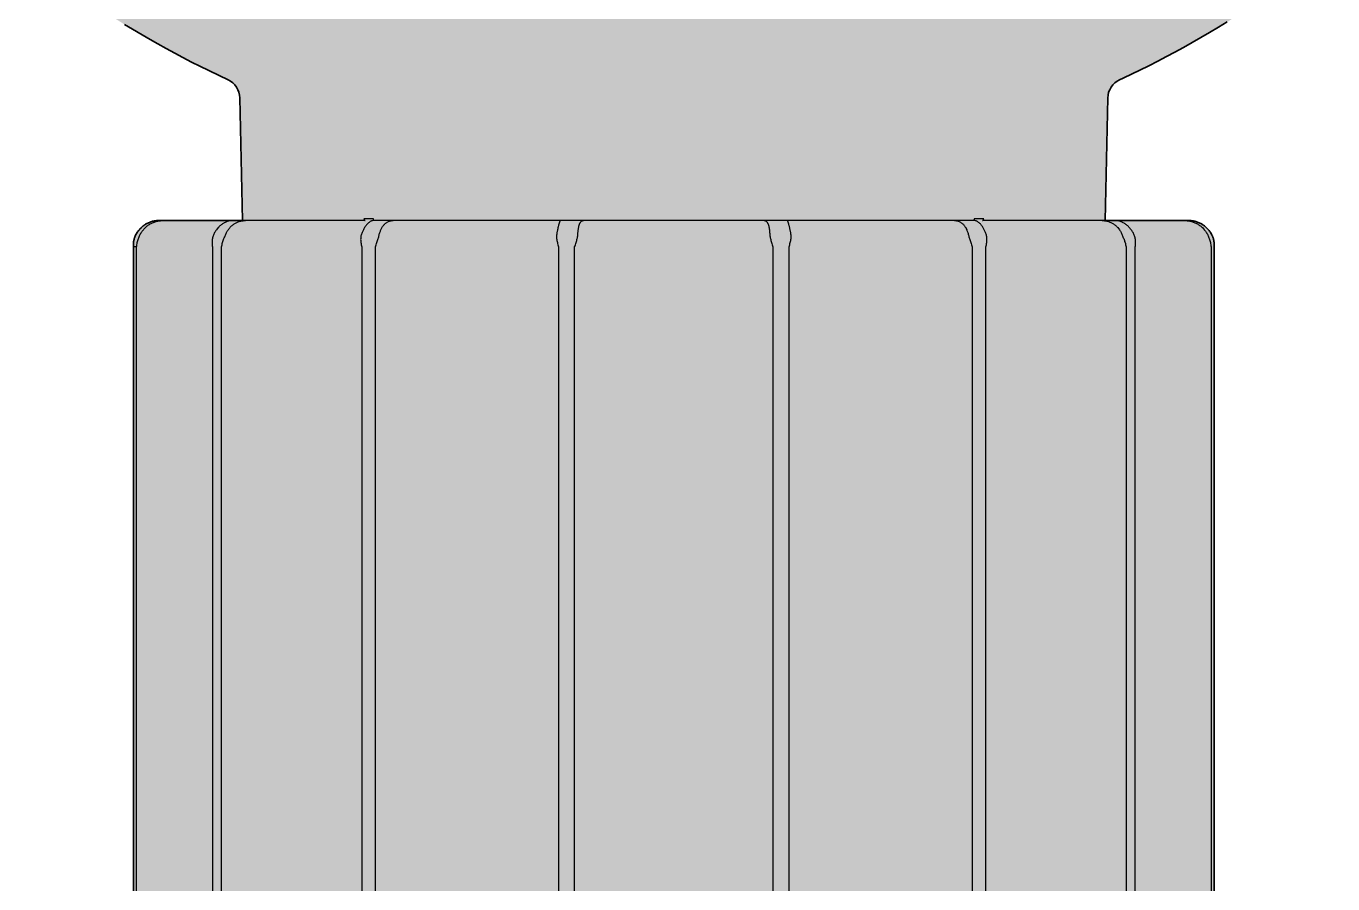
# Model space of a CAD drawing. Header units: millimetres. Extents: x 76 to 984, y 89 to 1115.
# Drawn here: x 706.7 to 855.3, y 721.7 to 819.2 of the extents above; entities that cross this region are included whole.
import ezdxf

# ---------------------------------------------------------------- set-up
doc = ezdxf.new("R2010")
doc.units = ezdxf.units.MM
doc.layers.add('Blocks', color=7, linetype='Continuous')
doc.layers.add('Blocks$Fill', color=7, linetype='Continuous', true_color=0xffffff)
doc.layers.add('Blocks$Inner', color=7, linetype='Continuous', lineweight=25, true_color=0x007f00)
doc.layers.add('Blocks$Outline', color=7, linetype='Continuous', lineweight=35, true_color=0xff3f3f)

# ---------------------------------------------------------------- blocks, each defined once
blk = doc.blocks.new('Taccia Small Table Lamp Side')
at = {"layer": 'Blocks$Fill'}
blk.add_hatch(color=256, dxfattribs=at).paths.add_polyline_path([(51.56, 488.39), (51.69, 488.32), (51.77, 488.27), (51.95, 488.17), (52.24, 488), (52.35, 487.93), (52.7, 487.74), (52.97, 487.58), (53.53, 487.26), (53.75, 487.13), (53.8, 487.1), (53.88, 487.06), (54.17, 486.89), (54.71, 486.57), (55.25, 486.26), (56.1, 485.77), (56.72, 485.41), (57.7, 484.85), (58.07, 484.63), (59.18, 483.99), (60.38, 483.3), (61.66, 482.56), (62.99, 481.79), (64.56, 480.89), (65.86, 480.14), (66, 480.06), (67.6, 479.13), (68.49, 478.62), (69.83, 477.85), (71.77, 476.72), (73.81, 475.55), (75.03, 474.85), (76.82, 473.81), (78.89, 472.61), (81.04, 471.38), (83.25, 470.1), (84.21, 469.55), (85.29, 468.92), (85.8, 468.62), (87.9, 467.41), (90.33, 466.01), (92.82, 464.57), (95.38, 463.09), (98, 461.58), (98.83, 461.1), (101.76, 459.41), (104.6, 457.77), (106.25, 456.82), (109.11, 455.17), (112.04, 453.48), (114.19, 452.23), (116.34, 450.99), (118.05, 450.01), (121.13, 448.23), (124.26, 446.42), (126.51, 445.12), (127.63, 444.47), (128.72, 443.85), (130.67, 442.72), (132.97, 441.39), (134.69, 440.4), (137.92, 438.54), (140.62, 436.97), (141.95, 436.21), (145.65, 434.07), (145.9, 433.92), (147.45, 433.03), (150.27, 431.4), (151.71, 430.57), (154.42, 429), (155.83, 428.19), (156.99, 427.53), (157.96, 426.96), (161.52, 424.91), (164.3, 423.3), (164.73, 423.06), (167.17, 421.65), (169.34, 420.39), (171.1, 419.38), (172.59, 418.52), (172.96, 418.3), (173.29, 418.11), (177.26, 415.82), (178.85, 414.9), (180.55, 413.92), (181.87, 413.16), (185.27, 411.19), (187.87, 409.69), (188.59, 409.28), (192.64, 406.94), (193.05, 406.71), (193.35, 406.53), (197.41, 404.19), (201.48, 401.84), (203.86, 400.46), (204.84, 399.9), (208.91, 397.55), (212.99, 395.19), (217.07, 392.84), (221.15, 390.48), (221.86, 390.07), (222.13, 389.92), (225.21, 388.13), (229.27, 385.79), (229.53, 385.64), (229.99, 385.38), (231.21, 384.68), (233.32, 383.45), (237.35, 381.13), (241.37, 378.81), (245.37, 376.5), (249.34, 374.21), (249.78, 373.95), (250.04, 373.8), (253.98, 371.52), (256.07, 370.32), (257.21, 369.66), (261.1, 367.41), (261.79, 367.02), (265.64, 364.79), (269.46, 362.59), (270.63, 361.91), (271.71, 361.29), (275.18, 359.29), (275.58, 359.06), (276.98, 358.25), (280.68, 356.11), (284.33, 354), (287.94, 351.92), (291.49, 349.87), (293.63, 348.63), (295.18, 347.74), (298.36, 345.9), (301.5, 344.09), (304.58, 342.31), (306.16, 341.4), (308.44, 340.09), (311.64, 338.23), (313.51, 337.15), (316.38, 335.5), (319.19, 333.88), (320.87, 332.91), (323.8, 331.22), (324.19, 330.99), (324.62, 330.74), (327.25, 329.23), (328.64, 328.42), (329.45, 327.96), (332.16, 326.39), (332.98, 325.92), (334.73, 324.91), (337.09, 323.55), (339.37, 322.22), (341.59, 320.94), (343.74, 319.71), (345.81, 318.51), (347.53, 317.51), (348.82, 316.77), (350.86, 315.6), (352.8, 314.47), (354.65, 313.4), (356.41, 312.39), (358.07, 311.43), (358.91, 310.94), (359.6, 310.54), (360.97, 309.76), (362.25, 309.02), (363.44, 308.33), (364.55, 307.69), (365.58, 307.09), (366.52, 306.55), (367.2, 306.16), (367.73, 305.85), (368.46, 305.43), (369.1, 305.06), (369.53, 304.81), (369.93, 304.58), (370.34, 304.34), (370.67, 304.15), (370.9, 304.02), (370.94, 304), (371.07, 303.93), (371.13, 303.89), (371.59, 303.59), (371.95, 303.17), (372.18, 302.68), (372.27, 302.14), (372.21, 301.59), (372, 301.08), (368.5, 295.02), (368.46, 295.05), (368.29, 295.14), (368.25, 295.17), (368.19, 295.2), (367.44, 295.63), (367.43, 295.64), (367.41, 295.65), (367.24, 295.75), (367.21, 295.77), (367.18, 295.78), (367.14, 295.81), (367.02, 295.87), (366.84, 295.98), (366.65, 296.09), (366.4, 296.24), (358.41, 286.88), (350.3, 278.04), (341.89, 269.48), (333.19, 261.21), (324.21, 253.26), (314.96, 245.61), (305.45, 238.29), (295.69, 231.31), (285.69, 224.67), (275.48, 218.37), (265.05, 212.44), (254.42, 206.86), (243.6, 201.66), (235.32, 198), (236.03, 197.99), (236.33, 197.94), (236.55, 197.84), (236.71, 197.72), (236.78, 197.56), (236.78, 197.37), (236.7, 197.17), (236.54, 196.95), (236.3, 196.72), (236.01, 196.5), (236.01, 196.5), (234.47, 195.47), (231.5, 193.58), (228.51, 191.8), (225.53, 190.14), (222.58, 188.6), (219.66, 187.18), (219.24, 186.99), (219.24, 186.99), (218.96, 186.84), (218.71, 186.64), (218.48, 186.42), (218.29, 186.16), (218.13, 185.88), (218.01, 185.58), (217.94, 185.27), (217.91, 184.95), (217.91, 184.95), (217.63, 171), (217.65, 171), (218.62, 171), (219.65, 171), (220.73, 171), (221.87, 171), (222.13, 171), (222.2, 171), (222.39, 171), (222.5, 171), (222.53, 171), (223.24, 171), (224.36, 171), (225.49, 171), (226.63, 171), (226.72, 171), (226.82, 171), (226.91, 171), (226.99, 171), (227.07, 171), (227.15, 171), (227.25, 171), (227.35, 170.99), (227.45, 170.98), (227.55, 170.97), (227.64, 170.96), (227.74, 170.94), (227.83, 170.91), (227.93, 170.89), (228.02, 170.86), (228.12, 170.83), (228.21, 170.79), (228.3, 170.75), (228.4, 170.71), (228.49, 170.66), (228.58, 170.61), (228.65, 170.57), (228.66, 170.56), (228.74, 170.51), (228.75, 170.5), (228.83, 170.44), (228.92, 170.38), (229, 170.32), (229.07, 170.25), (229.15, 170.18), (229.22, 170.11), (229.29, 170.03), (229.36, 169.96), (229.43, 169.88), (229.49, 169.79), (229.55, 169.71), (229.61, 169.62), (229.66, 169.53), (229.71, 169.44), (229.76, 169.35), (229.81, 169.25), (229.83, 169.2), (229.85, 169.15), (229.87, 169.09), (229.89, 169.05), (229.9, 168.99), (229.92, 168.95), (229.93, 168.89), (229.95, 168.84), (229.96, 168.79), (229.97, 168.73), (229.98, 168.68), (229.99, 168.61), (230, 168.57), (230.01, 168.5), (230.01, 168.46), (230.02, 168.38), (230.02, 168.33), (230.03, 168.25), (230.03, 168.19), (230.03, 168.13), (230.02, 168), (230.02, 97.5), (230.02, 27), (230.03, 26.87), (230.03, 26.81), (230.03, 26.75), (230.02, 26.67), (230.02, 26.62), (230.01, 26.54), (230.01, 26.5), (230, 26.43), (229.99, 26.39), (229.98, 26.32), (229.97, 26.27), (229.96, 26.21), (229.95, 26.16), (229.93, 26.11), (229.92, 26.05), (229.91, 26.01), (229.89, 25.95), (229.87, 25.91), (229.85, 25.85), (229.83, 25.8), (229.81, 25.75), (229.76, 25.65), (229.71, 25.56), (229.66, 25.47), (229.61, 25.38), (229.55, 25.29), (229.49, 25.21), (229.43, 25.12), (229.36, 25.04), (229.29, 24.97), (229.22, 24.89), (229.15, 24.82), (229.07, 24.75), (229, 24.68), (228.92, 24.62), (228.83, 24.56), (228.75, 24.5), (228.74, 24.49), (228.66, 24.44), (228.65, 24.43), (228.58, 24.39), (228.49, 24.34), (228.4, 24.29), (228.3, 24.25), (228.21, 24.21), (228.12, 24.17), (228.02, 24.14), (227.93, 24.11), (227.83, 24.09), (227.74, 24.06), (227.64, 24.04), (227.55, 24.03), (227.45, 24.02), (227.35, 24.01), (227.25, 24), (227.15, 24), (227.07, 24), (226.99, 24), (226.91, 24), (226.82, 24), (226.72, 24), (226.63, 24), (225.52, 24), (224.42, 24), (223.34, 24), (222.53, 24), (222.5, 24), (222.39, 24), (222.2, 24), (222.13, 24), (221.87, 24), (220.73, 24), (219.65, 24), (218.62, 24), (217.65, 24), (217.61, 24), (217.66, 21.04), (217.66, 21.04), (217.6, 19.55), (217.58, 18.22), (217.6, 16.76), (217.65, 15.36), (217.77, 13.74), (217.8, 13.45), (217.83, 10.99), (217.84, 10.99), (217.84, 10.99), (217.88, 10.8), (217.99, 10.64), (218.15, 10.54), (218.34, 10.5), (218.87, 10.5), (239.14, 10.5), (239.33, 10.46), (239.49, 10.36), (239.6, 10.2), (239.64, 10.01), (239.64, 10.01), (239.63, 10.01), (239.78, 1.51), (239.78, 1.51), (239.79, 1.51), (239.75, 1.31), (239.64, 1.15), (239.48, 1.04), (239.29, 1), (239.28, 1), (235.8, 1), (235.8, 0), (235.79, 0), (101.3, 0), (101.3, 1), (101.17, 1), (97.81, 1), (97.62, 1.04), (97.45, 1.15), (97.35, 1.31), (97.31, 1.51), (97.47, 10.01), (97.46, 10.01), (97.5, 10.2), (97.61, 10.36), (97.77, 10.46), (97.96, 10.5), (97.97, 10.5), (118.76, 10.5), (118.95, 10.54), (119.11, 10.64), (119.22, 10.8), (119.26, 10.99), (119.27, 10.99), (119.49, 24), (119.45, 24), (118.48, 24), (117.45, 24), (116.37, 24), (115.23, 24), (115.03, 24), (114.86, 24), (114.67, 24), (114.57, 24), (113.76, 24), (112.68, 24), (111.58, 24), (110.47, 24), (110.37, 24), (110.28, 24), (110.19, 24), (110.11, 24), (110.02, 24), (109.94, 24), (109.85, 24), (109.75, 24.01), (109.65, 24.02), (109.55, 24.03), (109.46, 24.04), (109.36, 24.06), (109.26, 24.09), (109.17, 24.11), (109.07, 24.14), (108.98, 24.17), (108.89, 24.21), (108.79, 24.25), (108.7, 24.29), (108.61, 24.34), (108.52, 24.39), (108.45, 24.43), (108.43, 24.44), (108.36, 24.49), (108.35, 24.5), (108.26, 24.56), (108.18, 24.62), (108.1, 24.68), (108.02, 24.75), (107.95, 24.82), (107.88, 24.89), (107.8, 24.97), (107.74, 25.04), (107.67, 25.12), (107.61, 25.21), (107.55, 25.29), (107.49, 25.38), (107.44, 25.47), (107.38, 25.56), (107.33, 25.65), (107.29, 25.75), (107.27, 25.79), (107.25, 25.85), (107.23, 25.9), (107.21, 25.95), (107.19, 26.01), (107.18, 26.05), (107.16, 26.11), (107.15, 26.16), (107.14, 26.21), (107.12, 26.27), (107.12, 26.32), (107.1, 26.39), (107.1, 26.43), (107.09, 26.5), (107.08, 26.54), (107.08, 26.62), (107.07, 26.67), (107.07, 26.75), (107.07, 26.82), (107.07, 26.87), (107.07, 27), (107.07, 97.5), (107.07, 168), (107.07, 168.13), (107.07, 168.18), (107.07, 168.25), (107.07, 168.33), (107.08, 168.38), (107.08, 168.46), (107.09, 168.5), (107.1, 168.57), (107.1, 168.61), (107.12, 168.68), (107.12, 168.73), (107.14, 168.79), (107.15, 168.84), (107.16, 168.89), (107.18, 168.95), (107.19, 168.99), (107.21, 169.05), (107.23, 169.09), (107.25, 169.15), (107.27, 169.21), (107.29, 169.25), (107.33, 169.35), (107.38, 169.44), (107.44, 169.53), (107.49, 169.62), (107.55, 169.71), (107.61, 169.79), (107.67, 169.88), (107.74, 169.96), (107.8, 170.03), (107.88, 170.11), (107.95, 170.18), (108.02, 170.25), (108.1, 170.32), (108.18, 170.38), (108.26, 170.44), (108.35, 170.5), (108.36, 170.51), (108.43, 170.56), (108.45, 170.57), (108.52, 170.61), (108.61, 170.66), (108.7, 170.71), (108.79, 170.75), (108.89, 170.79), (108.98, 170.83), (109.07, 170.86), (109.17, 170.89), (109.26, 170.91), (109.36, 170.94), (109.46, 170.96), (109.55, 170.97), (109.65, 170.98), (109.75, 170.99), (109.85, 171), (109.94, 171), (110.02, 171), (110.11, 171), (110.19, 171), (110.28, 171), (110.37, 171), (110.47, 171), (111.58, 171), (112.68, 171), (113.76, 171), (114.57, 171), (114.67, 171), (114.86, 171), (115.03, 171), (115.23, 171), (116.37, 171), (117.45, 171), (118.48, 171), (119.45, 171), (119.47, 171), (119.19, 184.95), (119.19, 184.95), (119.18, 184.95), (119.16, 185.27), (119.08, 185.58), (118.97, 185.88), (118.81, 186.16), (118.62, 186.42), (118.39, 186.64), (118.14, 186.84), (117.85, 186.99), (117.86, 186.99), (114.64, 188.55), (113.7, 189.02), (109.86, 191.08), (106.07, 193.29), (105.19, 193.85), (101.09, 196.5), (101.08, 196.5), (100.79, 196.72), (100.56, 196.95), (100.4, 197.17), (100.31, 197.37), (100.31, 197.56), (100.39, 197.72), (100.54, 197.84), (100.77, 197.94), (101.06, 197.99), (101.41, 198), (103.76, 198), (98.55, 200.85), (96.42, 202.11), (92.08, 204.82), (88.92, 206.94), (85.83, 209.14), (82.8, 211.43), (79.83, 213.79), (76.92, 216.24), (74.08, 218.77), (71.32, 221.37), (68.62, 224.04), (66, 226.79), (63.45, 229.6), (60.98, 232.49), (58.59, 235.44), (56.28, 238.46), (54.05, 241.53), (51.91, 244.67), (49.85, 247.86), (47.88, 251.11), (46, 254.41), (44.21, 257.76), (42.51, 261.15), (40.9, 264.59), (39.39, 268.08), (37.97, 271.6), (36.65, 275.16), (35.43, 278.76), (34.3, 282.38), (33.27, 286.04), (32.34, 289.72), (31.52, 293.43), (30.79, 297.16), (29.77, 303.07), (28.04, 314.95), (26.73, 326.88), (25.83, 338.84), (25.34, 350.83), (25.26, 362.83), (25.61, 374.83), (26.36, 386.8), (27.53, 398.75), (29.11, 410.64), (31.11, 422.48), (33.51, 434.24), (36.31, 445.9), (39.52, 457.47), (43.13, 468.91), (47.13, 480.23), (47.23, 480.51), (47.18, 480.54), (46.94, 480.67), (46.79, 480.76), (46.74, 480.79), (46.63, 480.86), (46.51, 480.93), (46.14, 481.14), (45.93, 481.26), (45.65, 481.42), (45.5, 481.51), (45.42, 481.55), (45.21, 481.67), (45.16, 481.7), (45.13, 481.72), (48.63, 487.78), (48.97, 488.21), (49.41, 488.54), (49.92, 488.73), (50.47, 488.78), (51.01, 488.68), (51.5, 488.43)], flags=0)
at = {"layer": 'Blocks$Inner'}
for points in [[(217.63, 171), (217.91, 184.95), (217.91, 184.95), (217.94, 185.27), (218.01, 185.58), (218.13, 185.88), (218.29, 186.16), (218.48, 186.42), (218.71, 186.64), (218.96, 186.84), (219.24, 186.99), (219.24, 186.99), (219.66, 187.18), (220.67, 187.67), (221.54, 188.1), (222.58, 188.6), (223.59, 189.12), (224.58, 189.64), (225.53, 190.14), (226.53, 190.69), (227.51, 191.24), (228.51, 191.8), (229.49, 192.38), (230.51, 192.99), (231.5, 193.58)], [(106.07, 193.29), (108.97, 191.6), (109.86, 191.08), (110.8, 190.58), (113.7, 189.02), (114.64, 188.55), (117.86, 186.99), (117.85, 186.99), (118.14, 186.84), (118.39, 186.64), (118.62, 186.42), (118.81, 186.16), (118.97, 185.88), (119.08, 185.58), (119.16, 185.27), (119.18, 184.95), (119.19, 184.95), (119.19, 184.95), (119.47, 171)], [(230.02, 27), (230.02, 97.5), (230.02, 168), (230.03, 168.13), (230.03, 168.19), (230.03, 168.25), (230.02, 168.33), (230.02, 168.37), (230.01, 168.46), (230.01, 168.49), (230, 168.57), (229.99, 168.61), (229.98, 168.68), (229.97, 168.73), (229.96, 168.79), (229.95, 168.84), (229.93, 168.89), (229.92, 168.95), (229.9, 168.99), (229.89, 169.05), (229.87, 169.09), (229.85, 169.15), (229.83, 169.2), (229.81, 169.25), (229.76, 169.35), (229.71, 169.44), (229.66, 169.53), (229.61, 169.62), (229.55, 169.71), (229.49, 169.79), (229.43, 169.88), (229.36, 169.96), (229.29, 170.03), (229.22, 170.11), (229.15, 170.18), (229.07, 170.25), (229, 170.32), (228.92, 170.38), (228.83, 170.44), (228.74, 170.51), (228.66, 170.56), (228.58, 170.61), (228.49, 170.66), (228.4, 170.71), (228.3, 170.75), (228.21, 170.79), (228.12, 170.83), (228.02, 170.86), (227.93, 170.89), (227.83, 170.91), (227.74, 170.94), (227.64, 170.96), (227.55, 170.97), (227.45, 170.98), (227.35, 170.99), (227.25, 171), (227.15, 171), (227.07, 171), (226.99, 171), (226.91, 171), (226.82, 171), (226.72, 171), (226.63, 171), (225.49, 171), (224.36, 171), (223.24, 171), (222.53, 171), (222.5, 171), (222.39, 171), (222.2, 171), (222.13, 171), (221.87, 171), (220.73, 171), (219.65, 171), (218.62, 171), (217.65, 171), (216.76, 171), (215.96, 171), (215.24, 171), (214.62, 171), (214.45, 171), (214.37, 171), (214.21, 171), (213.98, 171), (213.71, 171), (213.41, 171), (212.3, 171), (211.19, 171), (210.1, 171), (209.02, 171), (207.96, 171), (206.95, 171), (205.97, 171), (205.04, 171), (204.16, 171), (204.03, 171), (203.88, 171), (203.76, 171), (203.65, 171), (203.68, 171), (203.71, 171.01), (203.73, 171.03), (203.75, 171.06), (203.77, 171.09), (203.78, 171.12), (203.79, 171.16), (203.8, 171.2), (203.62, 171.2), (203.44, 171.2), (203.26, 171.2), (203.08, 171.2), (202.9, 171.2), (202.72, 171.2), (202.71, 171.16), (202.71, 171.12), (202.69, 171.09), (202.68, 171.06), (202.66, 171.03), (202.63, 171.01), (202.61, 171), (202.58, 171), (202.45, 171), (202.25, 171), (202.05, 171), (201.85, 171), (201.65, 171), (201.63, 171), (201.6, 171), (201.41, 171), (200.88, 171), (200.44, 171), (200.08, 171), (199.81, 171), (199.63, 171), (199.55, 171), (199.53, 171), (199.42, 171), (199.23, 171), (198.99, 171), (198.71, 171), (198.41, 171), (198.13, 171), (197, 171), (195.83, 171), (194.63, 171), (193.41, 171), (192.19, 171), (190.97, 171), (189.76, 171), (188.57, 171), (187.41, 171), (186.31, 171), (185.25, 171), (184.25, 171), (183.33, 171), (182.49, 171), (181.73, 171), (181.06, 171), (180.49, 171), (180.03, 171), (179.87, 171), (179.62, 171), (179.31, 171), (178.97, 171), (178.65, 171), (178.38, 171), (178.35, 171), (177.48, 171), (176.54, 171), (175.53, 171), (174.46, 171), (173.34, 171), (172.18, 171), (170.99, 171), (169.77, 171), (168.55, 171), (167.32, 171), (166.11, 171), (164.92, 171), (163.75, 171), (162.63, 171), (161.56, 171), (160.56, 171), (159.61, 171), (158.75, 171), (158.5, 171), (158.2, 171), (157.87, 171), (157.56, 171), (157.3, 171), (157.16, 171), (157.07, 171), (156.6, 171), (156.04, 171), (155.37, 171), (154.61, 171), (153.77, 171), (152.84, 171), (151.85, 171), (150.79, 171), (149.68, 171), (148.53, 171), (147.34, 171), (146.13, 171), (144.91, 171), (143.68, 171), (142.46, 171), (141.27, 171), (140.1, 171), (138.97, 171), (138.67, 171), (138.37, 171), (138.08, 171), (137.83, 171), (137.66, 171), (137.56, 171), (137.54, 171), (137.46, 171), (137.29, 171), (137.02, 171), (136.66, 171), (136.21, 171), (135.68, 171), (135.44, 171), (135.3, 171), (135.16, 171), (134.96, 171), (134.76, 171), (134.57, 171), (134.52, 171), (134.49, 171), (134.47, 171.01), (134.44, 171.03), (134.42, 171.06), (134.4, 171.09), (134.39, 171.12), (134.38, 171.16), (134.38, 171.2), (134.2, 171.2), (134.02, 171.2), (133.84, 171.2), (133.66, 171.2), (133.48, 171.2), (133.3, 171.2), (133.31, 171.16), (133.31, 171.12), (133.33, 171.09), (133.35, 171.06), (133.37, 171.03), (133.39, 171.01), (133.42, 171), (133.45, 171), (133.34, 171), (133.21, 171), (133.07, 171), (132.93, 171), (132.06, 171), (131.13, 171), (130.15, 171), (129.13, 171), (128.08, 171), (127, 171), (125.9, 171), (124.79, 171), (123.68, 171), (123.41, 171), (123.15, 171), (122.92, 171), (122.74, 171), (122.64, 171), (122.48, 171), (121.86, 171), (121.14, 171), (120.33, 171), (119.45, 171), (118.48, 171), (117.45, 171), (116.37, 171), (115.23, 171), (115.03, 171), (114.86, 171), (114.67, 171), (114.57, 171), (113.76, 171), (112.68, 171), (111.58, 171), (110.47, 171), (110.37, 171), (110.28, 171), (110.19, 171), (110.11, 171), (110.02, 171), (109.94, 171), (109.85, 171), (109.75, 170.99), (109.65, 170.98), (109.55, 170.97), (109.46, 170.96), (109.36, 170.94), (109.26, 170.91), (109.17, 170.89), (109.07, 170.86), (108.98, 170.83), (108.89, 170.79), (108.79, 170.75), (108.7, 170.71), (108.61, 170.66), (108.52, 170.61), (108.44, 170.56), (108.36, 170.51), (108.26, 170.44), (108.18, 170.38), (108.1, 170.32), (108.02, 170.25), (107.95, 170.18), (107.88, 170.11), (107.8, 170.03), (107.74, 169.96), (107.67, 169.88), (107.61, 169.79), (107.55, 169.71), (107.49, 169.62), (107.44, 169.53), (107.38, 169.44), (107.33, 169.35), (107.29, 169.25), (107.27, 169.21), (107.25, 169.15), (107.23, 169.09), (107.21, 169.05), (107.19, 168.99), (107.18, 168.95), (107.16, 168.89), (107.15, 168.84), (107.14, 168.79), (107.12, 168.73), (107.12, 168.68), (107.1, 168.61), (107.1, 168.57), (107.09, 168.5), (107.08, 168.46), (107.08, 168.38), (107.07, 168.33), (107.07, 168.25), (107.07, 168.18), (107.07, 168.13), (107.07, 168), (107.07, 97.5), (107.07, 27)], [(107.44, 27), (107.44, 97.5), (107.44, 168), (107.45, 168.13), (107.47, 168.25), (107.49, 168.38), (107.51, 168.5), (107.54, 168.61), (107.57, 168.73), (107.61, 168.84), (107.64, 168.95), (107.68, 169.05), (107.73, 169.15), (107.77, 169.25), (107.81, 169.35), (107.86, 169.44), (107.91, 169.53), (107.97, 169.62), (108.02, 169.71), (108.08, 169.79), (108.14, 169.88), (108.21, 169.96), (108.27, 170.03), (108.34, 170.11), (108.42, 170.18), (108.49, 170.25), (108.57, 170.32), (108.65, 170.38), (108.73, 170.44), (108.81, 170.5), (108.9, 170.56), (108.99, 170.61), (109.08, 170.66), (109.17, 170.71), (109.26, 170.75), (109.36, 170.79), (109.46, 170.83), (109.55, 170.86), (109.65, 170.89), (109.75, 170.91), (109.85, 170.94), (109.95, 170.96), (110.05, 170.97), (110.15, 170.98), (110.26, 170.99), (110.36, 171), (110.47, 171), (110.37, 171), (110.28, 171), (110.19, 171), (110.11, 171), (110.02, 171), (109.94, 171), (109.85, 171), (109.75, 170.99), (109.65, 170.98), (109.56, 170.97), (109.46, 170.96), (109.36, 170.94), (109.27, 170.91), (109.17, 170.89), (109.08, 170.86), (108.99, 170.83), (108.89, 170.79), (108.8, 170.75), (108.71, 170.71), (108.62, 170.67), (108.53, 170.62), (108.44, 170.56), (108.36, 170.51), (108.27, 170.45), (108.19, 170.39), (108.11, 170.32), (108.03, 170.26), (107.96, 170.19), (107.88, 170.11), (107.81, 170.04), (107.74, 169.96), (107.68, 169.88), (107.61, 169.8), (107.55, 169.71), (107.49, 169.63), (107.44, 169.53), (107.38, 169.44), (107.33, 169.35), (107.29, 169.25), (107.25, 169.15), (107.21, 169.05), (107.18, 168.94), (107.15, 168.84), (107.12, 168.72), (107.1, 168.61), (107.09, 168.49), (107.08, 168.37), (107.07, 168.25), (107.07, 168.13), (107.07, 168), (107.07, 97.5), (107.07, 27)], [(117.11, 27), (117.11, 97.5), (117.11, 168), (117.13, 168.13), (117.16, 168.25), (117.19, 168.38), (117.23, 168.5), (117.26, 168.61), (117.3, 168.73), (117.34, 168.84), (117.38, 168.95), (117.42, 169.05), (117.46, 169.15), (117.5, 169.25), (117.54, 169.35), (117.58, 169.44), (117.62, 169.53), (117.66, 169.62), (117.71, 169.71), (117.76, 169.79), (117.81, 169.88), (117.86, 169.96), (117.92, 170.03), (117.98, 170.11), (118.04, 170.18), (118.1, 170.25), (118.17, 170.32), (118.23, 170.38), (118.3, 170.44), (118.37, 170.5), (118.45, 170.56), (118.52, 170.61), (118.6, 170.66), (118.68, 170.71), (118.76, 170.75), (118.85, 170.79), (118.93, 170.83), (119.01, 170.86), (119.1, 170.89), (119.19, 170.91), (119.28, 170.94), (119.37, 170.96), (119.46, 170.97), (119.55, 170.98), (119.64, 170.99), (119.74, 171), (119.84, 171), (119.58, 171), (119.33, 171), (119.08, 171), (118.83, 171), (118.58, 171), (118.34, 171), (118.27, 171), (118.19, 170.99), (118.11, 170.98), (118.04, 170.97), (117.96, 170.96), (117.88, 170.94), (117.81, 170.91), (117.73, 170.89), (117.65, 170.86), (117.58, 170.83), (117.5, 170.79), (117.42, 170.75), (117.35, 170.71), (117.27, 170.67), (117.2, 170.62), (117.13, 170.56), (117.05, 170.51), (116.98, 170.45), (116.91, 170.39), (116.85, 170.32), (116.78, 170.26), (116.71, 170.19), (116.65, 170.11), (116.59, 170.04), (116.53, 169.96), (116.47, 169.88), (116.42, 169.8), (116.36, 169.71), (116.31, 169.63), (116.27, 169.53), (116.22, 169.44), (116.17, 169.35), (116.14, 169.25), (116.1, 169.15), (116.08, 169.05), (116.06, 168.94), (116.04, 168.84), (116.03, 168.72), (116.02, 168.61), (116.02, 168.49), (116.03, 168.37), (116.04, 168.25), (116.05, 168.13), (116.07, 168), (116.07, 97.5), (116.07, 27)], [(134.61, 27), (134.61, 97.5), (134.61, 168), (134.64, 168.13), (134.68, 168.25), (134.72, 168.38), (134.76, 168.5), (134.79, 168.61), (134.83, 168.73), (134.87, 168.84), (134.91, 168.95), (134.94, 169.05), (134.98, 169.15), (135.01, 169.25), (135.03, 169.35), (135.05, 169.44), (135.08, 169.53), (135.11, 169.62), (135.14, 169.71), (135.17, 169.79), (135.2, 169.88), (135.23, 169.96), (135.27, 170.03), (135.31, 170.11), (135.35, 170.18), (135.39, 170.25), (135.43, 170.32), (135.48, 170.38), (135.52, 170.44), (135.57, 170.5), (135.62, 170.56), (135.67, 170.61), (135.73, 170.66), (135.78, 170.71), (135.84, 170.75), (135.9, 170.79), (135.96, 170.83), (136.02, 170.86), (136.08, 170.89), (136.14, 170.91), (136.21, 170.94), (136.27, 170.96), (136.34, 170.97), (136.41, 170.98), (136.48, 170.99), (136.55, 171), (136.62, 171), (136.24, 171), (135.87, 171), (135.49, 171), (135.12, 171), (134.75, 171), (134.38, 171), (134.34, 171), (134.3, 170.99), (134.25, 170.98), (134.21, 170.97), (134.16, 170.96), (134.12, 170.94), (134.07, 170.91), (134.02, 170.89), (133.98, 170.86), (133.93, 170.83), (133.88, 170.79), (133.83, 170.75), (133.78, 170.71), (133.73, 170.67), (133.69, 170.62), (133.64, 170.56), (133.59, 170.51), (133.54, 170.45), (133.5, 170.39), (133.45, 170.32), (133.41, 170.26), (133.36, 170.19), (133.32, 170.11), (133.28, 170.04), (133.24, 169.96), (133.2, 169.88), (133.16, 169.8), (133.12, 169.71), (133.09, 169.63), (133.05, 169.53), (133.02, 169.44), (132.99, 169.35), (132.96, 169.25), (132.94, 169.15), (132.93, 169.05), (132.93, 168.94), (132.92, 168.84), (132.93, 168.72), (132.94, 168.61), (132.95, 168.49), (132.97, 168.37), (132.99, 168.25), (133.02, 168.13), (133.05, 168), (133.05, 97.5), (133.05, 27)], [(157.27, 27), (157.27, 97.5), (157.27, 168), (157.31, 168.13), (157.35, 168.25), (157.39, 168.38), (157.43, 168.5), (157.47, 168.61), (157.5, 168.73), (157.53, 168.84), (157.56, 168.95), (157.58, 169.05), (157.6, 169.15), (157.62, 169.25), (157.62, 169.35), (157.63, 169.44), (157.64, 169.53), (157.64, 169.62), (157.65, 169.71), (157.66, 169.79), (157.67, 169.88), (157.68, 169.96), (157.69, 170.03), (157.7, 170.11), (157.71, 170.18), (157.73, 170.25), (157.74, 170.32), (157.76, 170.38), (157.77, 170.44), (157.79, 170.5), (157.81, 170.56), (157.83, 170.61), (157.85, 170.66), (157.87, 170.71), (157.9, 170.75), (157.92, 170.79), (157.95, 170.83), (157.97, 170.86), (158, 170.89), (158.03, 170.91), (158.06, 170.94), (158.09, 170.96), (158.12, 170.97), (158.15, 170.98), (158.19, 170.99), (158.22, 171), (158.26, 171), (157.82, 171), (157.38, 171), (156.94, 171), (156.5, 171), (156.06, 171), (155.63, 171), (155.62, 171), (155.62, 170.99), (155.61, 170.98), (155.61, 170.97), (155.6, 170.96), (155.59, 170.94), (155.58, 170.91), (155.57, 170.89), (155.56, 170.86), (155.55, 170.83), (155.54, 170.79), (155.52, 170.75), (155.51, 170.71), (155.5, 170.67), (155.48, 170.62), (155.47, 170.56), (155.45, 170.51), (155.43, 170.45), (155.42, 170.39), (155.4, 170.32), (155.39, 170.26), (155.37, 170.19), (155.35, 170.11), (155.34, 170.04), (155.32, 169.96), (155.3, 169.88), (155.29, 169.8), (155.27, 169.71), (155.26, 169.63), (155.24, 169.53), (155.23, 169.44), (155.22, 169.35), (155.21, 169.25), (155.2, 169.15), (155.21, 169.05), (155.22, 168.94), (155.23, 168.84), (155.25, 168.72), (155.28, 168.61), (155.3, 168.49), (155.33, 168.37), (155.37, 168.25), (155.4, 168.13), (155.44, 168), (155.44, 97.5), (155.44, 27)], [(181.66, 27), (181.66, 97.5), (181.66, 168), (181.69, 168.13), (181.73, 168.25), (181.76, 168.38), (181.8, 168.5), (181.82, 168.61), (181.85, 168.73), (181.87, 168.84), (181.88, 168.95), (181.89, 169.05), (181.89, 169.15), (181.89, 169.25), (181.88, 169.35), (181.87, 169.44), (181.85, 169.53), (181.84, 169.62), (181.82, 169.71), (181.81, 169.79), (181.79, 169.88), (181.78, 169.96), (181.76, 170.03), (181.75, 170.11), (181.73, 170.18), (181.71, 170.25), (181.7, 170.32), (181.68, 170.38), (181.66, 170.44), (181.65, 170.5), (181.63, 170.56), (181.62, 170.61), (181.6, 170.66), (181.59, 170.71), (181.58, 170.75), (181.56, 170.79), (181.55, 170.83), (181.54, 170.86), (181.53, 170.89), (181.52, 170.91), (181.51, 170.94), (181.5, 170.96), (181.49, 170.97), (181.49, 170.98), (181.48, 170.99), (181.48, 171), (181.47, 171), (181.03, 171), (180.6, 171), (180.16, 171), (179.72, 171), (179.28, 171), (178.84, 171), (178.87, 171), (178.91, 170.99), (178.94, 170.98), (178.97, 170.97), (179.01, 170.96), (179.04, 170.94), (179.07, 170.91), (179.1, 170.89), (179.12, 170.86), (179.15, 170.83), (179.17, 170.79), (179.2, 170.75), (179.22, 170.71), (179.24, 170.67), (179.27, 170.62), (179.28, 170.56), (179.3, 170.51), (179.32, 170.45), (179.34, 170.39), (179.35, 170.32), (179.37, 170.26), (179.38, 170.19), (179.39, 170.11), (179.41, 170.04), (179.42, 169.96), (179.43, 169.88), (179.44, 169.8), (179.45, 169.71), (179.45, 169.63), (179.46, 169.53), (179.47, 169.44), (179.47, 169.35), (179.48, 169.25), (179.5, 169.15), (179.52, 169.05), (179.54, 168.94), (179.57, 168.84), (179.6, 168.72), (179.63, 168.61), (179.67, 168.49), (179.71, 168.37), (179.75, 168.25), (179.79, 168.13), (179.83, 168), (179.83, 97.5), (179.83, 27)], [(204.04, 27), (204.04, 97.5), (204.04, 168), (204.08, 168.13), (204.1, 168.25), (204.13, 168.38), (204.15, 168.5), (204.16, 168.61), (204.17, 168.73), (204.17, 168.84), (204.17, 168.95), (204.17, 169.05), (204.15, 169.15), (204.13, 169.25), (204.11, 169.35), (204.08, 169.44), (204.05, 169.53), (204.01, 169.62), (203.98, 169.71), (203.94, 169.79), (203.9, 169.88), (203.86, 169.96), (203.82, 170.03), (203.78, 170.11), (203.74, 170.18), (203.69, 170.25), (203.65, 170.32), (203.6, 170.38), (203.56, 170.44), (203.51, 170.5), (203.46, 170.56), (203.42, 170.61), (203.37, 170.66), (203.32, 170.71), (203.27, 170.75), (203.22, 170.79), (203.17, 170.83), (203.13, 170.86), (203.08, 170.89), (203.03, 170.91), (202.98, 170.94), (202.94, 170.96), (202.89, 170.97), (202.85, 170.98), (202.8, 170.99), (202.76, 171), (202.71, 171), (202.35, 171), (201.98, 171), (201.61, 171), (201.23, 171), (200.86, 171), (200.48, 171), (200.55, 171), (200.62, 170.99), (200.69, 170.98), (200.76, 170.97), (200.82, 170.96), (200.89, 170.94), (200.95, 170.91), (201.01, 170.89), (201.08, 170.86), (201.14, 170.83), (201.19, 170.79), (201.25, 170.75), (201.31, 170.71), (201.36, 170.67), (201.42, 170.62), (201.47, 170.56), (201.52, 170.51), (201.57, 170.45), (201.61, 170.39), (201.66, 170.32), (201.7, 170.26), (201.75, 170.19), (201.79, 170.11), (201.82, 170.04), (201.86, 169.96), (201.89, 169.88), (201.93, 169.8), (201.96, 169.71), (201.99, 169.63), (202.02, 169.53), (202.04, 169.44), (202.07, 169.35), (202.09, 169.25), (202.12, 169.15), (202.15, 169.05), (202.19, 168.94), (202.23, 168.84), (202.26, 168.72), (202.3, 168.61), (202.34, 168.49), (202.38, 168.37), (202.42, 168.25), (202.46, 168.13), (202.49, 168), (202.49, 97.5), (202.49, 27)], [(221.03, 27), (221.03, 97.5), (221.03, 168), (221.05, 168.13), (221.06, 168.25), (221.07, 168.38), (221.08, 168.5), (221.07, 168.61), (221.07, 168.73), (221.06, 168.84), (221.04, 168.95), (221.02, 169.05), (220.99, 169.15), (220.96, 169.25), (220.92, 169.35), (220.88, 169.44), (220.83, 169.53), (220.79, 169.62), (220.74, 169.71), (220.68, 169.79), (220.63, 169.88), (220.57, 169.96), (220.51, 170.03), (220.45, 170.11), (220.39, 170.18), (220.32, 170.25), (220.26, 170.32), (220.19, 170.38), (220.12, 170.44), (220.05, 170.5), (219.98, 170.56), (219.9, 170.61), (219.83, 170.66), (219.76, 170.71), (219.68, 170.75), (219.6, 170.79), (219.53, 170.83), (219.45, 170.86), (219.37, 170.89), (219.3, 170.91), (219.22, 170.94), (219.14, 170.96), (219.06, 170.97), (218.99, 170.98), (218.91, 170.99), (218.83, 171), (218.76, 171), (218.51, 171), (218.27, 171), (218.02, 171), (217.77, 171), (217.52, 171), (217.26, 171), (217.36, 171), (217.45, 170.99), (217.54, 170.98), (217.64, 170.97), (217.73, 170.96), (217.81, 170.94), (217.9, 170.91), (217.99, 170.89), (218.08, 170.86), (218.16, 170.83), (218.24, 170.79), (218.33, 170.75), (218.41, 170.71), (218.49, 170.67), (218.57, 170.62), (218.64, 170.56), (218.72, 170.51), (218.79, 170.45), (218.86, 170.39), (218.93, 170.32), (218.99, 170.26), (219.05, 170.19), (219.12, 170.11), (219.17, 170.04), (219.23, 169.96), (219.28, 169.88), (219.34, 169.8), (219.39, 169.71), (219.43, 169.63), (219.48, 169.53), (219.52, 169.44), (219.56, 169.35), (219.6, 169.25), (219.64, 169.15), (219.68, 169.05), (219.72, 168.94), (219.76, 168.84), (219.8, 168.72), (219.83, 168.61), (219.87, 168.49), (219.91, 168.37), (219.94, 168.25), (219.97, 168.13), (219.99, 168), (219.99, 97.5), (219.99, 27)], [(230.02, 27), (230.02, 97.5), (230.02, 168), (230.03, 168.13), (230.03, 168.25), (230.02, 168.38), (230.01, 168.5), (229.99, 168.61), (229.97, 168.73), (229.95, 168.84), (229.92, 168.95), (229.88, 169.05), (229.85, 169.15), (229.81, 169.25), (229.76, 169.35), (229.71, 169.44), (229.66, 169.53), (229.61, 169.62), (229.55, 169.71), (229.49, 169.79), (229.43, 169.88), (229.36, 169.96), (229.29, 170.03), (229.22, 170.11), (229.15, 170.18), (229.07, 170.25), (229, 170.32), (228.92, 170.38), (228.83, 170.44), (228.75, 170.5), (228.66, 170.56), (228.58, 170.61), (228.49, 170.66), (228.4, 170.71), (228.3, 170.75), (228.21, 170.79), (228.12, 170.83), (228.02, 170.86), (227.93, 170.89), (227.83, 170.91), (227.74, 170.94), (227.64, 170.96), (227.55, 170.97), (227.45, 170.98), (227.35, 170.99), (227.25, 171), (227.15, 171), (227.07, 171), (226.99, 171), (226.91, 171), (226.82, 171), (226.72, 171), (226.63, 171), (226.73, 171), (226.84, 170.99), (226.94, 170.98), (227.04, 170.97), (227.14, 170.96), (227.24, 170.94), (227.34, 170.91), (227.44, 170.89), (227.54, 170.86), (227.63, 170.83), (227.73, 170.79), (227.82, 170.75), (227.92, 170.71), (228.01, 170.67), (228.1, 170.62), (228.19, 170.56), (228.27, 170.51), (228.36, 170.45), (228.44, 170.39), (228.52, 170.32), (228.6, 170.26), (228.67, 170.19), (228.75, 170.11), (228.82, 170.04), (228.89, 169.96), (228.95, 169.88), (229.01, 169.8), (229.07, 169.71), (229.13, 169.63), (229.18, 169.53), (229.24, 169.44), (229.28, 169.35), (229.33, 169.25), (229.37, 169.15), (229.41, 169.05), (229.45, 168.94), (229.49, 168.84), (229.53, 168.72), (229.56, 168.61), (229.59, 168.49), (229.61, 168.37), (229.63, 168.25), (229.65, 168.13), (229.66, 168), (229.66, 97.5), (229.66, 27)], [(108.36, 170.51), (108.36, 170.51)], [(107.44, 27), (107.44, 97.5), (107.44, 168), (107.07, 168), (107.07, 97.5), (107.07, 27)]]:
    blk.add_lwpolyline(points, dxfattribs=at)
at = {"layer": 'Blocks$Outline'}
for points in [[(119.47, 171), (119.19, 184.95), (119.19, 184.95), (119.18, 184.95), (119.16, 185.27), (119.08, 185.58), (118.97, 185.88), (118.81, 186.16), (118.62, 186.42), (118.39, 186.64), (118.14, 186.84), (117.85, 186.99), (117.86, 186.99), (114.64, 188.55), (113.7, 189.02), (110.8, 190.58), (109.86, 191.08), (108.97, 191.6), (106.07, 193.29)], [(231.5, 193.58), (230.51, 192.99), (229.49, 192.38), (228.51, 191.8), (227.51, 191.24), (226.53, 190.69), (225.53, 190.14), (224.58, 189.64), (223.59, 189.12), (222.58, 188.6), (221.54, 188.1), (220.67, 187.67), (219.66, 187.18), (219.24, 186.99), (219.24, 186.99), (218.96, 186.84), (218.71, 186.64), (218.48, 186.42), (218.29, 186.16), (218.13, 185.88), (218.01, 185.58), (217.94, 185.27), (217.91, 184.95), (217.91, 184.95), (217.63, 171)], [(109.26, 170.91), (109.36, 170.94)], [(109.36, 170.94), (109.46, 170.96)], [(109.46, 170.96), (109.55, 170.97)], [(109.55, 170.97), (109.65, 170.98)], [(109.65, 170.98), (109.75, 170.99)], [(109.75, 170.99), (109.85, 171)], [(109.85, 171), (109.94, 171)], [(109.94, 171), (110.02, 171)], [(110.02, 171), (110.11, 171)], [(110.11, 171), (110.19, 171)], [(110.19, 171), (110.28, 171)], [(110.28, 171), (110.37, 171)], [(110.37, 171), (110.47, 171)], [(110.47, 171), (111.58, 171)], [(111.58, 171), (112.68, 171)], [(112.68, 171), (113.76, 171)], [(113.76, 171), (114.57, 171)], [(114.57, 171), (114.67, 171)], [(114.67, 171), (114.86, 171)], [(114.86, 171), (115.03, 171)], [(115.03, 171), (115.23, 171)], [(115.23, 171), (116.37, 171)], [(116.37, 171), (117.45, 171)], [(117.45, 171), (118.48, 171)], [(118.48, 171), (119.45, 171)], [(119.45, 171), (119.47, 171)], [(217.63, 171), (217.65, 171)], [(217.65, 171), (218.62, 171)], [(218.62, 171), (219.65, 171)], [(219.65, 171), (220.73, 171)], [(220.73, 171), (221.87, 171)], [(221.87, 171), (222.13, 171)], [(222.13, 171), (222.2, 171)], [(222.2, 171), (222.39, 171)], [(222.39, 171), (222.5, 171)], [(222.5, 171), (222.53, 171)], [(222.53, 171), (223.24, 171)], [(223.24, 171), (224.36, 171)], [(224.36, 171), (225.49, 171)], [(225.49, 171), (226.63, 171)], [(226.63, 171), (226.72, 171)], [(226.72, 171), (226.82, 171)], [(226.82, 171), (226.91, 171)], [(226.91, 171), (226.99, 171)], [(226.99, 171), (227.07, 171)], [(227.07, 171), (227.15, 171)], [(227.15, 171), (227.25, 171)], [(227.25, 171), (227.35, 170.99)], [(227.35, 170.99), (227.45, 170.98)], [(227.45, 170.98), (227.55, 170.97)], [(227.55, 170.97), (227.64, 170.96)], [(227.64, 170.96), (227.74, 170.94)], [(227.74, 170.94), (227.83, 170.91)], [(107.38, 169.44), (107.44, 169.53)], [(107.44, 169.53), (107.49, 169.62)], [(107.49, 169.62), (107.55, 169.71)], [(107.55, 169.71), (107.61, 169.79)], [(107.61, 169.79), (107.67, 169.88)], [(107.67, 169.88), (107.74, 169.96)], [(107.74, 169.96), (107.8, 170.03)], [(107.8, 170.03), (107.88, 170.11)], [(107.88, 170.11), (107.95, 170.18)], [(107.95, 170.18), (108.02, 170.25)], [(108.02, 170.25), (108.1, 170.32)], [(108.1, 170.32), (108.18, 170.38)], [(108.18, 170.38), (108.26, 170.44)], [(108.26, 170.44), (108.35, 170.5)], [(108.35, 170.5), (108.36, 170.51)], [(108.36, 170.51), (108.43, 170.56)], [(108.43, 170.56), (108.44, 170.56), (108.45, 170.57)], [(108.45, 170.57), (108.52, 170.61)], [(108.52, 170.61), (108.61, 170.66)], [(108.61, 170.66), (108.7, 170.71)], [(108.7, 170.71), (108.79, 170.75)], [(108.79, 170.75), (108.89, 170.79)], [(108.89, 170.79), (108.98, 170.83)], [(108.98, 170.83), (109.07, 170.86)], [(109.07, 170.86), (109.17, 170.89)], [(109.17, 170.89), (109.26, 170.91)], [(227.83, 170.91), (227.93, 170.89)], [(227.93, 170.89), (228.02, 170.86)], [(228.02, 170.86), (228.12, 170.83)], [(228.12, 170.83), (228.21, 170.79)], [(228.21, 170.79), (228.3, 170.75)], [(228.3, 170.75), (228.4, 170.71)], [(228.4, 170.71), (228.49, 170.66)], [(228.49, 170.66), (228.58, 170.61)], [(228.58, 170.61), (228.65, 170.57)], [(228.65, 170.57), (228.66, 170.56)], [(228.66, 170.56), (228.74, 170.51)], [(228.74, 170.51), (228.75, 170.5)], [(228.75, 170.5), (228.83, 170.44)], [(228.83, 170.44), (228.92, 170.38)], [(228.92, 170.38), (229, 170.32)], [(229, 170.32), (229.07, 170.25)], [(229.07, 170.25), (229.15, 170.18)], [(229.15, 170.18), (229.22, 170.11)], [(229.22, 170.11), (229.29, 170.03)], [(229.29, 170.03), (229.36, 169.96)], [(229.36, 169.96), (229.43, 169.88)], [(229.43, 169.88), (229.49, 169.79)], [(229.49, 169.79), (229.55, 169.71)], [(229.55, 169.71), (229.61, 169.62)], [(229.61, 169.62), (229.66, 169.53)], [(229.66, 169.53), (229.71, 169.44)], [(107.07, 168.33), (107.08, 168.38)], [(107.07, 168.25), (107.07, 168.33)], [(107.07, 168.18), (107.07, 168.25)], [(107.07, 168.13), (107.07, 168.18)], [(107.07, 168), (107.07, 168.13)], [(107.07, 97.5), (107.07, 168)], [(107.08, 168.46), (107.09, 168.5)], [(107.08, 168.38), (107.08, 168.46)], [(107.09, 168.5), (107.1, 168.57)], [(107.1, 168.61), (107.12, 168.68)], [(107.1, 168.57), (107.1, 168.61)], [(107.12, 168.73), (107.14, 168.79)], [(107.12, 168.68), (107.12, 168.73)], [(107.14, 168.79), (107.15, 168.84)], [(107.15, 168.84), (107.16, 168.89)], [(107.16, 168.89), (107.18, 168.95)], [(107.18, 168.95), (107.19, 168.99)], [(107.19, 168.99), (107.21, 169.05)], [(107.21, 169.05), (107.23, 169.09)], [(107.23, 169.09), (107.25, 169.15)], [(107.25, 169.15), (107.27, 169.21)], [(107.27, 169.21), (107.29, 169.25)], [(107.29, 169.25), (107.33, 169.35)], [(107.33, 169.35), (107.38, 169.44)], [(229.71, 169.44), (229.76, 169.35)], [(229.76, 169.35), (229.81, 169.25)], [(229.81, 169.25), (229.83, 169.2)], [(229.83, 169.2), (229.85, 169.15)], [(229.85, 169.15), (229.87, 169.09)], [(229.87, 169.09), (229.89, 169.05)], [(229.89, 169.05), (229.9, 168.99)], [(229.9, 168.99), (229.92, 168.95)], [(229.92, 168.95), (229.93, 168.89)], [(229.93, 168.89), (229.95, 168.84)], [(229.95, 168.84), (229.96, 168.79)], [(229.96, 168.79), (229.97, 168.73)], [(229.97, 168.73), (229.98, 168.68)], [(229.98, 168.68), (229.99, 168.61)], [(229.99, 168.61), (230, 168.57)], [(230, 168.57), (230.01, 168.5)], [(230.01, 168.5), (230.01, 168.46)], [(230.01, 168.46), (230.02, 168.38)], [(230.02, 168.38), (230.02, 168.33)], [(230.02, 168.33), (230.03, 168.25)], [(230.03, 168.13), (230.02, 168)], [(230.02, 168), (230.02, 97.5)], [(230.03, 168.25), (230.03, 168.19)], [(230.03, 168.19), (230.03, 168.13)], [(107.07, 27), (107.07, 97.5)], [(230.02, 97.5), (230.02, 27)]]:
    blk.add_lwpolyline(points, dxfattribs=at)

msp = doc.modelspace()

# ---------------------------------------------------------------- block references
at = {"layer": 'Blocks'}
msp.add_blockref('Taccia Small Table Lamp Side', (611.81, 626.1), dxfattribs=at)

doc.saveas('drawing.dxf')
